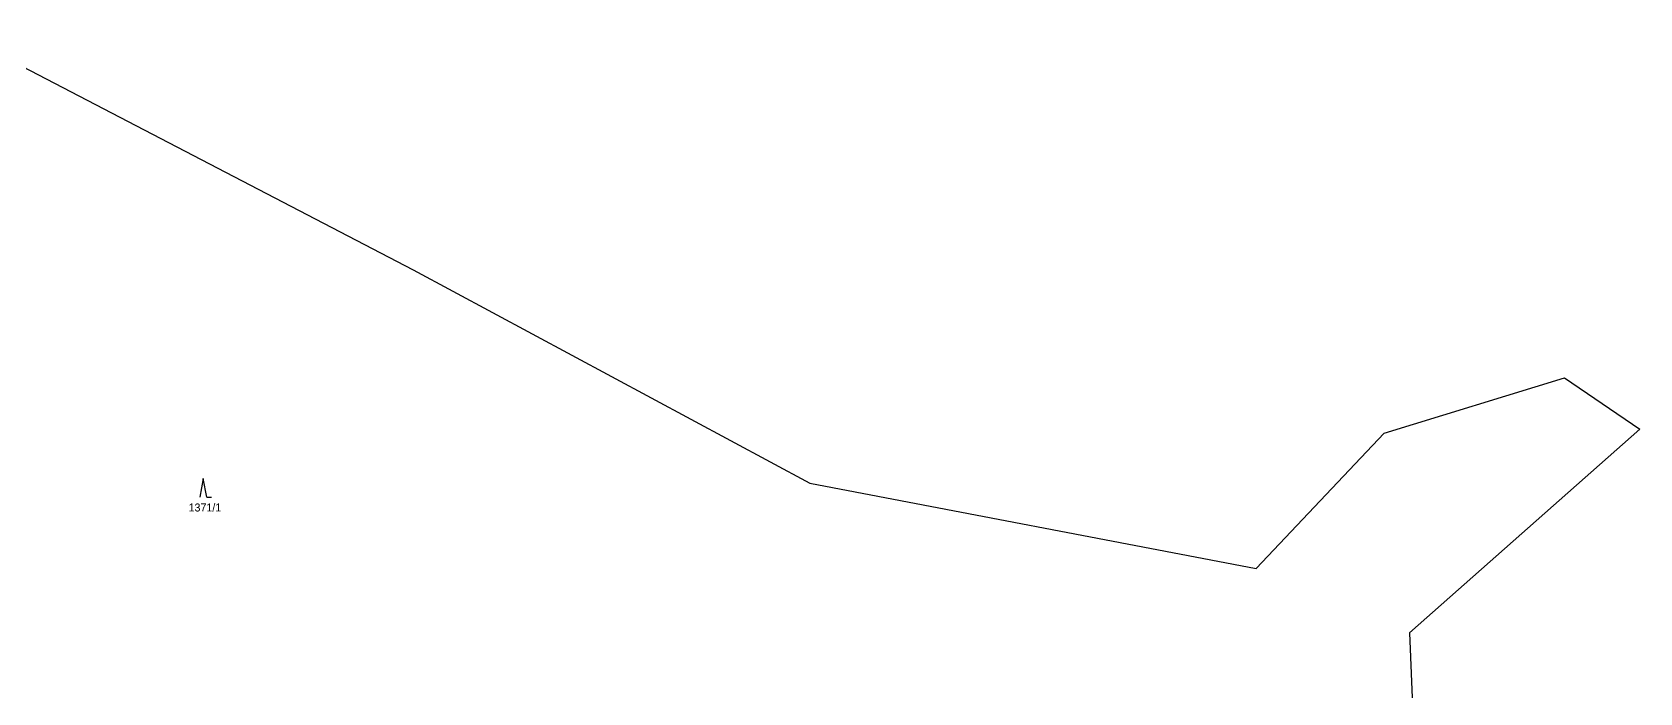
# Model space of a CAD drawing. Extents: x -820725 to -814908, y -1038210 to -1035296.
# Drawn here: x -819423.2 to -819081.7, y -1036283 to -1036142.5 of the extents above; entities that cross this region are included whole.
import ezdxf
from ezdxf.enums import TextEntityAlignment as Align

# ---------------------------------------------------------------- set-up
doc = ezdxf.new("R2010")
doc.units = 0
doc.header["$MEASUREMENT"] = 0
for name, color, linetype in [('18', 1, 'CONTINUOUS'), ('21900', 1, 'CONTINUOUS'), ('308', 1, 'CONTINUOUS')]:
    doc.layers.add(name, color=color, linetype=linetype)

# ---------------------------------------------------------------- blocks, each defined once
blk = doc.blocks.new('3_08$5')
at = {"layer": '308', "color": 255, "linetype": 'Continuous'}
for p, q in [((0, 4), (-0.75, 0)), ((0.75, 0), (0, 4)), ((0.75, 0), (1.75, 0))]:
    blk.add_line(p, q, dxfattribs=at)

msp = doc.modelspace()

# ---------------------------------------------------------------- linework, layer by layer
at = {"layer": '21900', "color": 3, "linetype": 'Continuous'}
for p, q in [((-819439.39, -1036142.52), (-819342.32, -1036193.06)), ((-819342.32, -1036193.06), (-819258.04, -1036238.39)), ((-819136, -1036227.75), (-819097.73, -1036216.02)), ((-819097.73, -1036216.02), (-819081.71, -1036226.95)), ((-819163.24, -1036256.53), (-819136, -1036227.75)), ((-819081.71, -1036226.95), (-819130.67, -1036270.22)), ((-819258.04, -1036238.39), (-819163.24, -1036256.53)), ((-819130.67, -1036270.22), (-819130.08, -1036284.01))]:
    msp.add_line(p, q, dxfattribs=at)

# ---------------------------------------------------------------- block references
at = {"layer": '308', "color": 0, "linetype": 'ByBlock'}
msp.add_blockref('3_08$5', (-819386.88, -1036241.4), dxfattribs=at)

# ---------------------------------------------------------------- texts
at = {"layer": '18', "color": 255, "linetype": 'Continuous'}
msp.add_text('1371/1', height=1.7, dxfattribs=at).set_placement((-819386.54, -1036244.93), align=Align.BOTTOM_CENTER)

doc.saveas('drawing.dxf')
